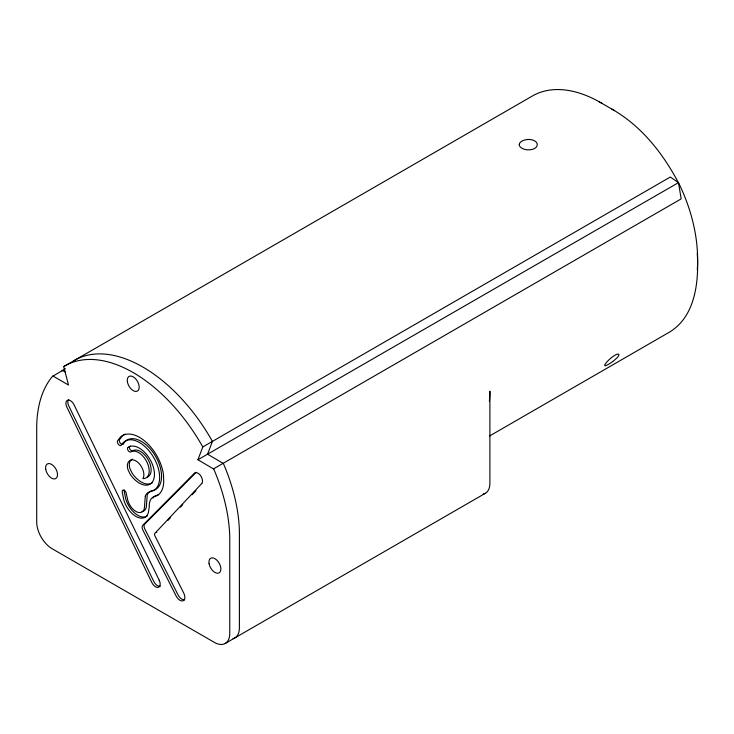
<?xml version="1.0" encoding="UTF-8"?>
<svg xmlns="http://www.w3.org/2000/svg" width="734" height="734" viewBox="0 0 734 734"><rect width="100%" height="100%" fill="white"/><g stroke="black" fill="none" stroke-linecap="round" stroke-linejoin="round"><path stroke-width="1.1" d="M65.445 368.688L52.38 376.487A136.533 78.822 60 0 0 36.7 426.94L36.7 522.012A21.8 12.588 60 0 0 52.123 548.72L214.346 642.378A21.8 12.588 60 0 0 229.76 633.479L229.76 537.719A136.533 78.822 60 0 0 213.759 469.081L197.941 459.741L678.482 182.638C691.722 209.64 699.364 239.669 697.3 269.883M197.941 459.741L202.795 446.951L670.326 177.022L678.198 182.472M62.014 370.927L62.473 370.404L65.418 372.11M167.967 520.378L170.297 517.901M180.417 507.157L182.748 504.671M192.079 494.753L195.969 490.624M52.839 375.973L68.537 385.038L63.684 366.615L533.37 95.429C555.308 83.603 581.906 91.328 601.99 103.393M213.64 468.806L681.17 198.877L678.482 182.638M489.55 436.005L668.169 332.878C695.63 317.4 698.97 281.572 697.291 253.377M225.246 643.461L485.385 493.266M130.386 446.033L129.606 446.575A2.707 1.56 60 0 0 130.23 449.658A2.707 1.56 60 0 0 132.661 450.859A15.075 8.707 60 0 1 148.13 459.622A15.075 8.707 60 0 1 147.461 477.082M151.608 490.679L150.617 491.174A16.937 9.781 60 0 0 147.231 495L146.451 505.286A12.23 7.065 60 0 1 141.992 511.488M611.917 109.127C641.094 125.743 662.756 153.039 678.225 182.39M598.953 101.65L614.551 110.641M202.795 446.951L202.355 446.162A136.533 78.822 60 0 0 63.702 366.605M73.336 361.045A136.533 78.822 60 0 1 211.988 440.602L212.429 441.391L207.575 454.181L223.393 463.521A136.533 78.822 60 0 1 239.394 532.15L239.394 627.919A21.8 12.588 60 0 1 233.045 638.644M196.061 472.283A6.441 3.716 60 0 0 195.785 472.696L144.837 524.003A4.835 2.789 60 0 0 144.983 529.297L177.949 594.696A7.01 4.046 60 0 0 184.656 599.797M156.608 532.489A2.725 1.578 60 0 1 156.709 532.288M68.748 399.58A6.45 3.725 60 0 0 68.501 405.351L153.599 581.117A6.606 3.817 60 0 0 160.324 586.209M131.661 459.585A11.304 6.523 60 0 1 132.349 459.135M131.276 459.879A14.552 8.404 60 0 0 129.799 461.952A10.037 5.789 60 0 0 130.037 468.87L132.276 473.43A21.424 12.368 60 0 0 152.232 482.88M124.174 489.982A2.918 1.688 60 0 0 124.174 490.872L125.486 497.845A18.304 10.57 60 0 0 147.24 516.011M152.819 498.12A18.534 10.698 60 0 1 153.241 497.551M153.7 497.028A18.534 10.698 60 0 1 157.278 495.211L157.406 495.202A31.672 18.286 60 0 0 158.755 494.606M125.193 434.078A34.333 19.818 60 0 0 122.321 435.968L119.403 439.794A3.009 1.734 60 0 0 119.972 442.675A3.009 1.734 60 0 0 122.211 444.455M122.982 444.299A3.009 1.734 60 0 1 122.679 444.437M123.248 444.042A28.525 16.469 60 0 1 154.617 454.75A28.525 16.469 60 0 1 152.663 490.523M612.688 361.55A9.001 1.624 -37.5 0 0 616.588 358.247L616.753 358.073A8.992 1.844 -38.5 0 0 618.569 355.816A8.982 2.074 -39.6 0 0 618.817 354.32L618.79 354.283A8.992 2.294 -40.7 0 0 608.725 360.064L608.532 360.256A8.982 2.074 -39.6 0 0 605.963 363.091A8.992 1.844 -38.5 0 0 604.788 364.981L604.779 365.018A9.001 1.624 -37.5 0 0 605.532 365.679A8.982 1.404 -36.4 0 0 612.688 361.55M483.156 494.11A21.8 12.588 60 0 0 489.899 483.284L489.899 391.185L489.826 394.488A136.533 78.822 60 0 1 489.367 401.204M145.304 496.111L144.525 506.405A12.23 7.065 60 0 1 136.717 511.873A12.23 7.065 60 0 1 127.386 498.45L126.34 494.046A2.918 1.688 60 0 0 124.147 490.257A2.918 1.688 60 0 0 122.248 491.982L123.56 498.955A18.304 10.57 60 0 0 136.285 516.617A18.304 10.57 60 0 0 148.415 512.396L149.296 506.552A18.534 10.698 60 0 1 155.351 496.322L155.48 496.312A31.672 18.286 60 0 0 163.737 481.128L163.443 474.513A34.333 19.818 60 0 0 145.46 441.657A34.333 19.818 60 0 0 120.394 437.079L117.477 440.905A3.009 1.734 60 0 0 118.477 444.4A3.009 1.734 60 0 0 121.147 445.345L121.321 445.162A28.525 16.469 60 0 1 153.149 456.603A28.525 16.469 60 0 1 149.681 491.789L148.69 492.285A16.937 9.781 60 0 0 145.304 496.111M519.296 144.259L519.287 144.35A9.001 5.01 -1.7 0 0 520.25 146.919L520.378 147.057A8.992 5.175 -0.2 0 0 523.204 148.846L523.241 148.855A8.964 5.321 1.4 0 0 527.7 149.828L527.975 149.846A8.982 5.487 3.1 0 0 537.251 144.488L537.233 144.323A8.964 5.321 1.4 0 0 535.719 141.653A8.992 5.175 -0.2 0 0 532.59 140.01L532.343 139.937A9.001 5.01 -1.7 0 0 527.709 139.488L527.416 139.515A8.982 4.835 -3.2 0 0 519.305 144.194L519.296 144.259M201.822 483.467L155.149 533.067A2.725 1.578 60 0 0 155.149 536.315L183.858 593.32A7.01 4.046 60 0 1 182.977 600.843A7.01 4.046 60 0 1 176.022 595.815L143.057 530.407A4.835 2.789 60 0 1 142.91 525.113L193.859 473.815A6.441 3.716 60 0 1 200.171 475.091A6.441 3.716 60 0 1 201.822 483.467M128.312 447.226L127.679 447.685A2.707 1.56 60 0 0 128.303 450.768A2.707 1.56 60 0 0 130.735 451.97A15.075 8.707 60 0 1 147.213 462.714A15.075 8.707 60 0 1 142.891 478.614A11.304 6.523 60 0 0 140.377 465.09A11.304 6.523 60 0 0 129.734 460.695A14.552 8.404 60 0 0 127.872 463.062A10.037 5.789 60 0 0 128.111 469.98L130.34 474.54A21.424 12.368 60 0 0 150.938 483.541A21.424 12.368 60 0 0 149.727 458.933A21.424 12.368 60 0 0 128.991 446.85L128.312 447.226M159.205 580.209L74.207 405.104A6.45 3.725 60 0 0 67.968 400.113A6.45 3.725 60 0 0 66.574 406.462L151.672 582.227A6.606 3.817 60 0 0 158.287 587.356A6.606 3.817 60 0 0 159.205 580.209M45.737 469.466A8.45 4.881 60 0 0 55.646 478.632A8.45 4.881 60 0 0 53.288 465.64A8.45 4.881 60 0 0 45.737 469.466M127.413 381.955A8.45 4.881 60 0 0 137.322 391.13A8.45 4.881 60 0 0 134.964 378.129A8.45 4.881 60 0 0 127.413 381.955M209.089 563.776A8.45 4.881 60 0 0 218.998 572.951A8.45 4.881 60 0 0 216.64 559.95A8.45 4.881 60 0 0 209.089 563.776"/></g></svg>
